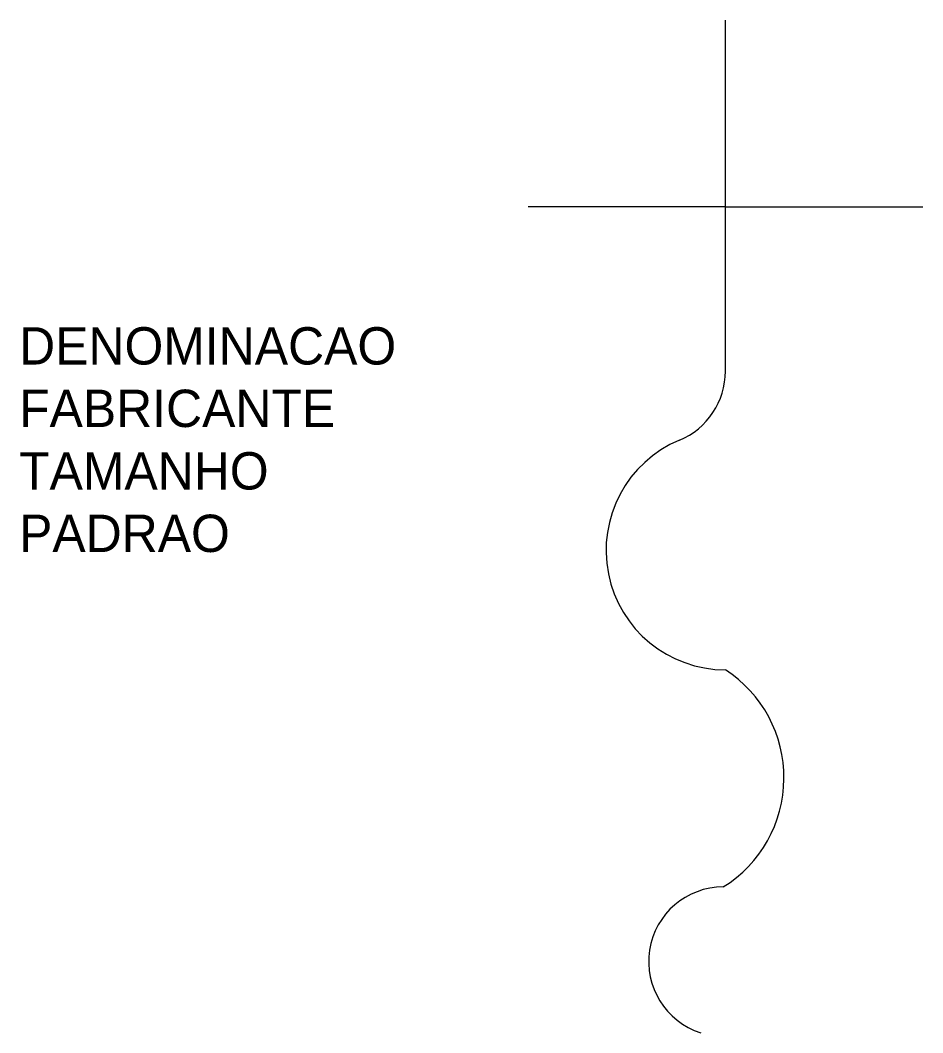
# Model space of a CAD drawing. Extents: x 127 to 248, y 72 to 208.
import ezdxf

# ---------------------------------------------------------------- set-up
doc = ezdxf.new("R2010")
doc.units = 0
doc.layers.add('TUPY', color=3, linetype='CONTINUOUS')

msp = doc.modelspace()

# ---------------------------------------------------------------- linework, layer by layer
at = {"layer": 'TUPY', "color": 0}
for p, q in [((221.33, 161.02), (221.33, 208.02)), ((221.33, 183.02), (194.91, 183.02)), ((221.33, 183.02), (247.76, 183.02))]:
    msp.add_line(p, q, dxfattribs=at)
for centre, radius, start, end in [((211.33, 161.02), 10, 292.6199, 0), ((221.33, 137.02), 16, 112.6199, 270), ((211.94, 106.57), 17.23, 301.8885, 56.9674), ((221.04, 81.94), 10, 90, 252.3893)]:
    msp.add_arc(centre, radius, start, end, dxfattribs=at)

# ---------------------------------------------------------------- texts
at = {"layer": 'TUPY', "color": 0, "flags": 1}
for tag, p, s in [('DENOMINACAO', (126.7, 161.91), 'VALVULA DE ESCOAMENTO C/LIGACAO P/MANGUEIRA'), ('FABRICANTE', (126.7, 153.54), ''), ('TAMANHO', (126.7, 145.17), ''), ('PADRAO', (126.7, 136.8), '')]:
    msp.add_attdef(tag, p, s, height=5, dxfattribs=at)

doc.saveas('drawing.dxf')
